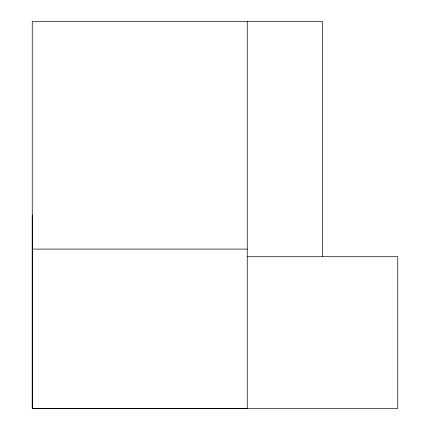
<?xml version="1.0" encoding="UTF-8"?>
<svg xmlns="http://www.w3.org/2000/svg" width="430" height="430" viewBox="0 0 430 430"><rect width="100%" height="100%" fill="white"/><g stroke="black" fill="none" stroke-linecap="round" stroke-linejoin="round"><path stroke-width="0.64" d="M32.25 214.978L32.25 408.495L397.75 408.495L397.75 256.705L247.25 256.705M247.25 21.5L247.25 408.495L139.75 408.495L246.761 408.495M139.75 408.446L139.75 408.167M32.25 249.094L247.25 249.094M139.75 408.387L32.25 408.495L32.25 21.5L322.5 21.5L322.5 256.705"/></g></svg>
